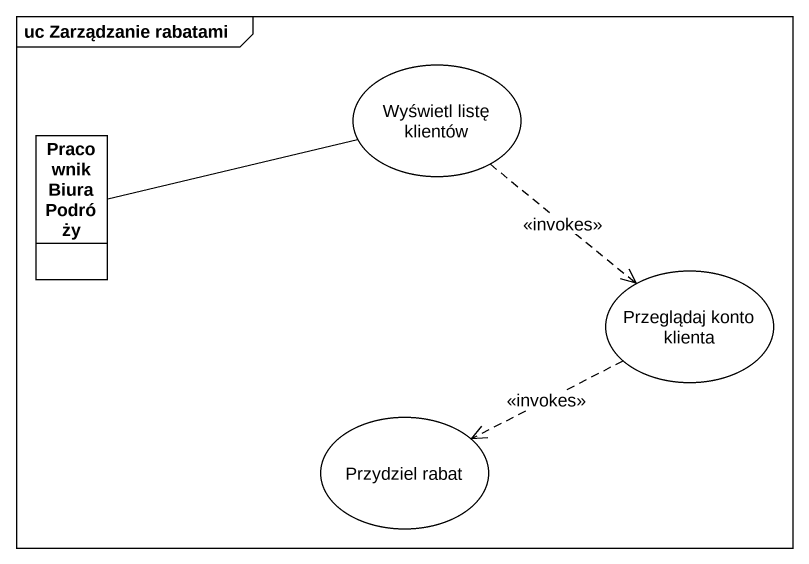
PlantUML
@startuml
mainframe uc Zarządzanie rabatami
allowmixing
hide circle
hide empty members
usecase "Wyświetl listę klientów" as Wyświetl_listę_klientów
class "Pracownik Biura Podróży" as Pracownik_Biura_Podróży
usecase "Przeglądaj konto klienta" as Przeglądaj_konto_klienta
usecase "Przydziel rabat" as Przydziel_rabat
Wyświetl_listę_klientów ..> Przeglądaj_konto_klienta : <<invokes>>
Pracownik_Biura_Podróży -right- Wyświetl_listę_klientów
Przeglądaj_konto_klienta .left.> Przydziel_rabat : <<invokes>>
@enduml
